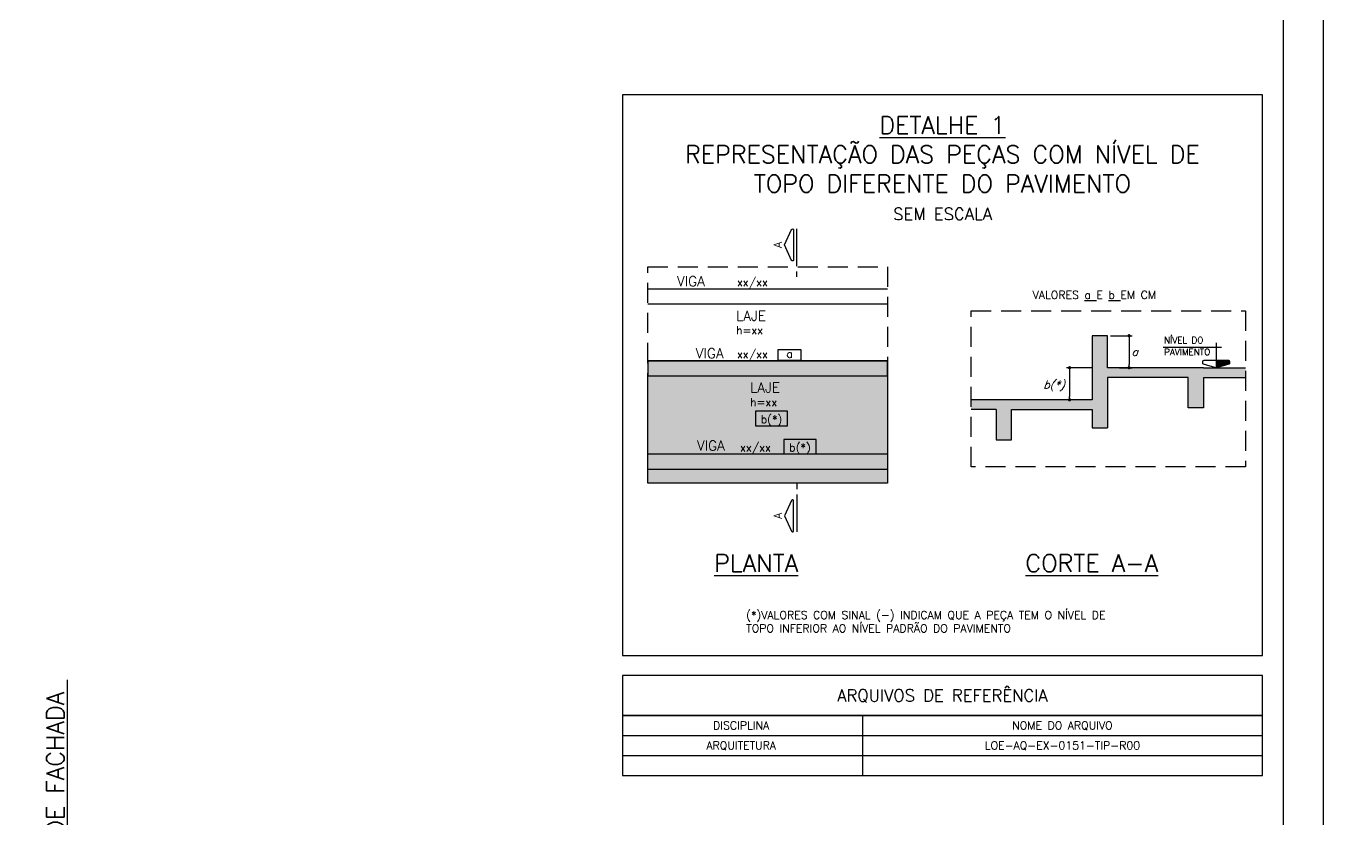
# Model space of a CAD drawing. Extents: x -4245 to 5400, y -2094 to 2406.
# Drawn here: x 3779 to 5400, y -525 to 466 of the extents above; entities that cross this region are included whole.
import ezdxf
from ezdxf.enums import TextEntityAlignment as Align

# ---------------------------------------------------------------- set-up
doc = ezdxf.new("R2010")
doc.units = 0
doc.header["$LTSCALE"] = 50
doc.header["$MEASUREMENT"] = 0
doc.linetypes.add('DASHED', pattern=[0.75, 0.5, -0.25])
doc.layers.get('0').update_dxf_attribs({"linetype": 'CONTINUOUS'})
for name, color, linetype in [('F-AUX', 2, 'CONTINUOUS'), ('F-CORTE', 4, 'CONTINUOUS'), ('F-CORTE-INDICAÇÃO', 4, 'CONTINUOUS'), ('F-COTAS', 106, 'CONTINUOUS'), ('F-DESNIVEL-1', 254, 'CONTINUOUS'), ('F-DET_LINHA', 1, 'CONTINUOUS'), ('F-DET_TEXTO', 3, 'CONTINUOUS'), ('F-LAJES', 3, 'CONTINUOUS'), ('F-LAJES-DIM', 2, 'CONTINUOUS'), ('F-LAJES-NOME', 4, 'CONTINUOUS'), ('F-MARGEM', 1, 'CONTINUOUS'), ('F-SOLIDO', 71, 'CONTINUOUS'), ('F-TEXTO', 6, 'CONTINUOUS'), ('F-TEXTO-CYAN', 4, 'CONTINUOUS'), ('F-TEXTO-YELLOW', 2, 'CONTINUOUS'), ('F-VIGAS-DIM', 2, 'CONTINUOUS'), ('F-VIGAS-NOME', 4, 'CONTINUOUS')]:
    doc.layers.add(name, color=color, linetype=linetype)
doc.layers.add('F-DESNIVEL-2', color=7, linetype='CONTINUOUS', true_color=0xffd1e8)
doc.styles.add('8718-AE-BARR-FORM-R09$0$ROMANS', font='simplex.shx', dxfattribs={"oblique": 20})
doc.styles.add('MCP', font='simplex.shx')
doc.styles.add('ROMANS', font='simplex.shx')

# ---------------------------------------------------------------- blocks, each defined once
blk = doc.blocks.new('*U142')
at = {"layer": 'F-LAJES-DIM', "color": 1}
blk.add_lwpolyline([(0, 0), (40, 0), (40, 18), (0, 18)], close=True, dxfattribs=at)
at = {"layer": 'F-LAJES-DIM', "style": 'MCP'}
blk.add_attdef('DIM', text='', height=10, dxfattribs=at).set_placement((20, 8), align=Align.MIDDLE_CENTER)
blk = doc.blocks.new('*U143')
at = {"layer": 'F-LAJES-DIM', "color": 1}
blk.add_lwpolyline([(0, 0), (29.4, 0), (29.4, 13), (0, 13)], close=True, dxfattribs=at)
at = {"layer": 'F-LAJES-DIM', "style": 'MCP'}
blk.add_attdef('DIM', text='', height=10, dxfattribs=at).set_placement((14.7, 8), align=Align.MIDDLE_CENTER)
blk = doc.blocks.new('_DOT')
at = {"color": 0, "linetype": 'ByBlock'}
blk.add_line((-0.5, 0), (-1, 0), dxfattribs=at)
at = {"color": 0, "linetype": 'ByBlock', "const_width": 0.5}
blk.add_lwpolyline([(-0.25, 0, 1), (0.25, 0, 1)], format="xyb", close=True, dxfattribs=at)
blk = doc.blocks.new('*U144')
at = {"layer": 'F-LAJES-DIM', "color": 1}
blk.add_lwpolyline([(0, 0), (40.2, 0), (40.2, 18), (0, 18)], close=True, dxfattribs=at)
at = {"layer": 'F-LAJES-DIM', "style": 'MCP'}
blk.add_attdef('DIM', text='', height=10, dxfattribs=at).set_placement((20.1, 8), align=Align.MIDDLE_CENTER)
blk = doc.blocks.new('A0-4L_900')
at = {"layer": 'F-MARGEM', "color": 2}
blk.add_lwpolyline([(0, 0), (0, 90), (192.9, 90), (192.9, 0)], close=True, dxfattribs=at)
at = {"layer": 'F-MARGEM', "color": 7}
blk.add_lwpolyline([(2.5, 89), (191.9, 89), (191.9, 1), (2.5, 1)], close=True, dxfattribs=at)

msp = doc.modelspace()

# ---------------------------------------------------------------- hatches: boundary and pattern name
at = {"layer": 'F-DESNIVEL-1'}
h = msp.add_hatch(color=256, dxfattribs=at)
h.dxf.hatch_style = 1
h.paths.add_polyline_path([(4855.732, -105.227), (4556.304, -105.227), (4556.304, 28.559), (4855.732, 28.559)])
at = {"layer": 'F-DESNIVEL-2'}
h = msp.add_hatch(color=256, dxfattribs=at)
h.dxf.hatch_style = 1
h.paths.add_polyline_path([(4556.304, 28.559), (4855.732, 28.559), (4855.732, 47.559), (4556.304, 47.559)])
at = {"layer": 'F-SOLIDO'}
for points in [[(4960.235, -1.14), (4991.589, -1.14), (5082.309, -1.14, 0.41421356), (5083.309, -2.14, 0.41421356), (5084.309, -1.14), (5111.589, -1.14), (5111.589, 38.86), (5111.589, 78.86), (5130.589, 78.86), (5130.589, 38.86), (5172.665, 38.86, 0.41421356), (5173.665, 37.86, 0.41421356), (5174.665, 38.86), (5250.589, 38.86), (5266.585, 38.86), (5303.32, 38.86), (5303.32, 26.86), (5250.589, 26.86), (5250.589, -11.14), (5231.589, -11.14), (5231.589, 26.86), (5130.589, 26.86), (5130.589, -36.14), (5111.589, -36.14), (5111.589, -13.14), (5010.589, -13.14), (5010.589, -51.14), (4991.589, -51.14), (4991.589, -13.14), (4960.235, -13.14)], [(5266.585, 48.39), (5281.785, 48.39, -0.41421356), (5283.385, 46.79), (5283.385, 44.78, -0.33120617), (5282.245, 43.247), (5267.045, 38.927, -0.07299342), (5266.585, 38.86)]]:
    msp.add_hatch(color=256, dxfattribs=at).paths.add_polyline_path(points)

# ---------------------------------------------------------------- linework, layer by layer
at = {"layer": 'F-AUX', "color": 2}
for p, q in [((5266.585, 69.989), (5266.585, 38.86)), ((5273.305, 64.025), (5200.385, 64.025))]:
    msp.add_line(p, q, dxfattribs=at)
msp.add_lwpolyline([(5267.045, 38.927, -0.14676884), (5266.126, 38.927), (5250.926, 43.247, -0.33120617), (5249.785, 44.78), (5249.785, 46.79, -0.41421356), (5251.385, 48.39), (5281.785, 48.39, -0.41421356), (5283.385, 46.79), (5283.385, 44.78, -0.33120617), (5282.245, 43.247), (5267.045, 38.927, -0.14676884), (5266.126, 38.927)], format="xyb", dxfattribs=at)
at = {"layer": 'F-CORTE'}
for p, q in [((5111.589, -13.14), (5111.589, -36.14)), ((5111.589, -36.14), (5130.589, -36.14))]:
    msp.add_line(p, q, dxfattribs=at)
for points in [[(5250.589, 38.86), (5130.589, 38.86), (5130.589, 78.86), (5111.589, 78.86), (5111.589, -1.14), (4991.589, -1.14)], [(5250.589, 38.86), (5303.32, 38.86)], [(5250.589, 26.86), (5250.589, -11.14), (5231.589, -11.14), (5231.589, 26.86), (5130.589, 26.86), (5130.589, -36.14)], [(5250.589, 26.86), (5303.32, 26.86)], [(4991.589, -1.14), (4960.235, -1.14)], [(4991.589, -13.14), (4960.235, -13.14)], [(4991.589, -13.14), (4991.589, -51.14), (5010.589, -51.14), (5010.589, -13.14), (5111.589, -13.14)]]:
    msp.add_lwpolyline(points, dxfattribs=at)
at = {"layer": 'F-CORTE-INDICAÇÃO'}
for p, q in [((4742.458, 165.554), (4742.458, 212.221)), ((4742.458, 152.221), (4742.458, 158.887)), ((4742.458, -106.121), (4742.458, -112.788)), ((4742.458, -119.454), (4742.458, -166.121))]:
    msp.add_line(p, q, dxfattribs=at)
for points in [[(4738.458, 173.554, -0.80258485), (4735.916, 172.99), (4726.949, 192.221), (4735.916, 211.451, -0.80258485), (4738.458, 210.887)], [(4738.458, -127.454, 0.80258485), (4735.916, -126.891), (4726.949, -146.121), (4735.916, -165.351, 0.80258485), (4738.458, -164.788)]]:
    msp.add_lwpolyline(points, format="xyb", close=True, dxfattribs=at)
at = {"layer": 'F-COTAS'}
for p, q in [((5134.589, 78.86), (5161.727, 78.86)), ((5157.727, 74.86), (5157.727, 42.86)), ((5111.589, 38.86), (5079.309, 38.86)), ((5083.309, 34.86), (5083.309, 2.86)), ((5145.649, 38.86), (5161.727, 38.86)), ((5103.143, -1.14), (5079.309, -1.14))]:
    msp.add_line(p, q, dxfattribs=at)
at = {"layer": 'F-DESNIVEL-1'}
msp.add_lwpolyline([(4855.732, -105.227), (4556.304, -105.227), (4556.304, 28.559), (4855.732, 28.559)], close=True, dxfattribs=at)
at = {"layer": 'F-DESNIVEL-2'}
msp.add_lwpolyline([(4556.304, 28.559), (4855.732, 28.559), (4855.732, 47.559), (4556.304, 47.559)], close=True, dxfattribs=at)
at = {"layer": 'F-DET_LINHA'}
for p, q in [((4524.414, -395.409), (5324.414, -395.409)), ((4824.414, -395.409), (4824.414, -420.409)), ((4524.414, -420.409), (5324.414, -420.409)), ((4524.414, -420.409), (5324.414, -420.409)), ((4824.414, -420.409), (4824.414, -470.409)), ((4524.414, -445.409), (5324.414, -445.409))]:
    msp.add_line(p, q, dxfattribs=at)
at = {"layer": 'F-DET_LINHA', "color": 1}
msp.add_lwpolyline([(4524.414, -320.409), (5324.414, -320.409), (5324.414, 379.591), (4524.414, 379.591)], close=True, dxfattribs=at)
at = {"layer": 'F-DET_LINHA', "color": 1, "linetype": 'DASHED'}
for points in [[(4556.304, 164.984), (4855.732, 164.984), (4855.732, -105.227), (4556.304, -105.227)], [(5303.32, -85.02), (4960.235, -85.02), (4960.235, 110), (5303.32, 110)]]:
    msp.add_lwpolyline(points, close=True, dxfattribs=at)
at = {"layer": 'F-DET_LINHA'}
for points in [[(4524.414, -395.409), (5324.414, -395.409), (5324.414, -345.409), (4524.414, -345.409)], [(4524.414, -470.409), (5324.414, -470.409), (5324.414, -395.409), (4524.414, -395.409)]]:
    msp.add_lwpolyline(points, close=True, dxfattribs=at)
at = {"layer": 'F-LAJES'}
for points in [[(4556.304, 137.559), (4855.732, 137.559)], [(4556.304, 118.559), (4855.732, 118.559)], [(4556.304, 47.559), (4855.732, 47.559)], [(4556.304, 28.559), (4855.732, 28.559)], [(4556.304, -68.738), (4855.732, -68.738)], [(4556.304, -87.738), (4855.732, -87.738)]]:
    msp.add_lwpolyline(points, dxfattribs=at)

# ---------------------------------------------------------------- block references
at = {"layer": 'F-COTAS', "xscale": 4, "yscale": 4, "zscale": 4}
for p, rotation in [((5157.727, 78.86), 90), ((5083.309, 38.86), 90), ((5157.727, 38.86), 270), ((5083.309, -1.14), 270)]:
    msp.add_blockref('_DOT', p, dxfattribs=dict(at, rotation=rotation))
at = {"layer": 'F-LAJES-DIM', "linetype": 'Continuous'}
for name, p, values in [('*U143', (4718.646, 48.284), {'DIM': 'a'}), ('*U142', (4690.805, -33.581), {'DIM': 'b(*)'}), ('*U144', (4726.204, -68.738), {'DIM': 'b(*)'})]:
    msp.add_blockref(name, p, dxfattribs=at).add_auto_attribs(values)
at = {"layer": 'F-MARGEM', "linetype": 'Continuous', "xscale": 50, "yscale": 50, "zscale": 50}
msp.add_blockref('A0-4L_900', (-4244.836, -2094.493), dxfattribs=at)

# ---------------------------------------------------------------- texts
at = {"layer": 'F-CORTE-INDICAÇÃO', "style": 'ROMANS'}
for p in [(4718.616, 192.221), (4718.616, -146.121)]:
    msp.add_attdef('A', text='A', height=10, rotation=90, dxfattribs=at).set_placement(p, align=Align.MIDDLE_CENTER)
at = {"layer": 'F-DET_TEXTO', "color": 4, "style": '8718-AE-BARR-FORM-R09$0$ROMANS'}
msp.add_text('ARQUIVOS DE REFERÊNCIA', height=15, dxfattribs=at).set_placement((4924.414, -370.409), align=Align.MIDDLE_CENTER)
at = {"layer": 'F-LAJES-DIM', "linetype": 'Continuous', "style": 'MCP'}
for p in [(4666.433, 80.613), (4683.965, -9.128)]:
    msp.add_text('h=xx', height=10, dxfattribs=at).set_placement(p)
at = {"layer": 'F-LAJES-NOME', "linetype": 'Continuous', "style": 'MCP'}
for p in [(4666.433, 97.613), (4683.965, 7.872)]:
    msp.add_text('LAJE', height=12.5, dxfattribs=at).set_placement(p)
at = {"layer": 'F-TEXTO', "style": 'ROMANS'}
for s, p in [('%%UPLANTA', (4639.207, -216.143)), ('%%UCORTE A-A', (5028.082, -216.143))]:
    msp.add_text(s, height=21.875, dxfattribs=at).set_placement(p)
msp.add_text('%%UDET. DO ELEMENTO DE FACHADA ', height=21.875, rotation=90, dxfattribs=at).set_placement((3826.672, -841.147))
at = {"layer": 'F-TEXTO', "color": 4, "style": 'MCP'}
for s, p in [('DISCIPLINA', (4672.903, -407.909)), ('NOME DO ARQUIVO', (5074.414, -407.909))]:
    msp.add_text(s, height=10, dxfattribs=at).set_placement(p, align=Align.MIDDLE_CENTER)
at = {"layer": 'F-TEXTO', "color": 3, "style": 'MCP'}
for s, p in [('ARQUITETURA', (4672.903, -432.909)), ('LOE-AQ-EX-0151-TIP-R00', (5074.414, -432.909))]:
    msp.add_text(s, height=10, dxfattribs=at).set_placement(p, align=Align.MIDDLE_CENTER)
at = {"layer": 'F-TEXTO', "insert": (4924.414, 305.324), "char_height": 21.875, "width": 750, "attachment_point": 5, "style": 'ROMANS'}
msp.add_mtext('{\\LDETALHE 1}\\PREPRESENTAÇÃO DAS PEÇAS COM NÍVEL DE TOPO DIFERENTE DO PAVIMENTO', dxfattribs=at)
at = {"layer": 'F-TEXTO', "color": 3, "char_height": 8, "attachment_point": 1, "style": 'MCP'}
for s, insert in [('NÍVEL DO', (5201.52, 77.295)), ('PAVIMENTO', (5201.52, 62.549))]:
    msp.add_mtext_dynamic_manual_height_columns(s, width=59.10237, gutter_width=12.5, heights=[0], dxfattribs=dict(at, insert=insert))
at = {"layer": 'F-TEXTO-CYAN', "style": 'ROMANS', "oblique": 20}
for s, p in [('a', (5160.443, 53.593)), ('b(*)', (5050.293, 12.736))]:
    msp.add_text(s, height=10, dxfattribs=at).set_placement(p)
at = {"layer": 'F-TEXTO-CYAN', "color": 3, "char_height": 10, "width": 491.08938, "attachment_point": 1, "style": 'ROMANS'}
for s, insert in [('VALORES {\\La} E {\\Lb} EM CM', (5037.158, 134.848)), ('(*)VALORES COM SINAL (-) INDICAM QUE A PEÇA TEM O NÍVEL DE TOPO INFERIOR AO NÍVEL PADRÃO DO PAVIMENTO', (4679.141, -265.027))]:
    msp.add_mtext(s, dxfattribs=dict(at, insert=insert))
at = {"layer": 'F-TEXTO-YELLOW', "style": 'ROMANS'}
msp.add_text('SEM ESCALA', height=15, dxfattribs=at).set_placement((4862.911, 223.425))
at = {"layer": 'F-VIGAS-DIM', "linetype": 'Continuous', "style": 'MCP'}
for p in [(4667.689, 140.684), (4667.689, 50.684), (4671.507, -65.613)]:
    msp.add_text('xx/xx', height=10, dxfattribs=at).set_placement(p)
at = {"layer": 'F-VIGAS-NOME', "linetype": 'Continuous', "style": 'MCP'}
for p in [(4592.689, 140.684), (4616.149, 50.684), (4617.557, -64.633)]:
    msp.add_text('VIGA', height=12.5, dxfattribs=at).set_placement(p)

doc.saveas('drawing.dxf')
